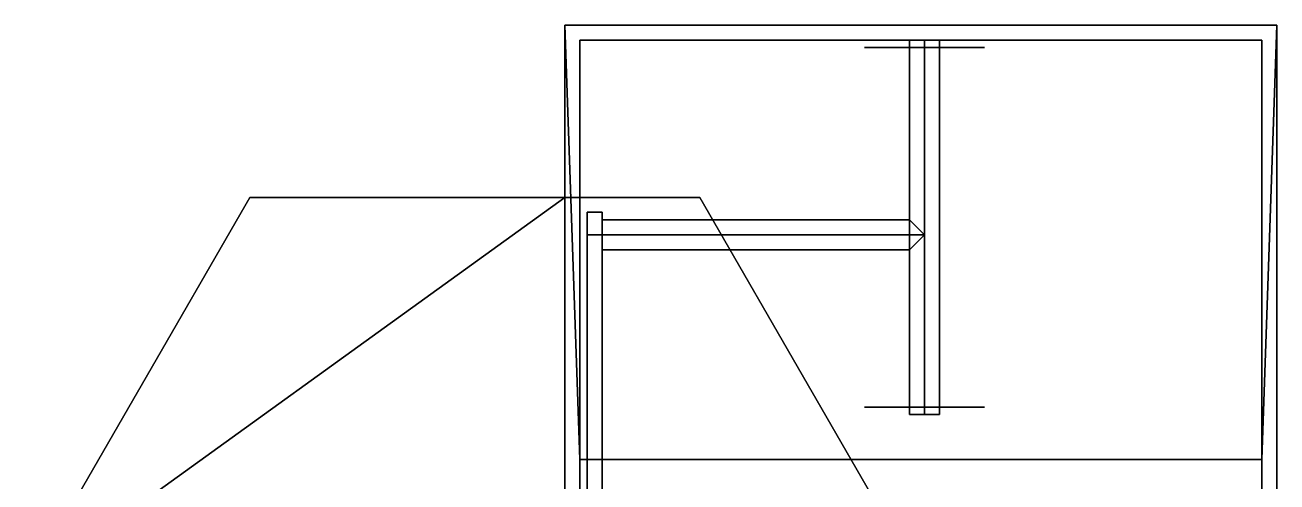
# Model space of a CAD drawing. Extents: x -0.6 to 1.08, y -1.05 to 0.75.
# Drawn here: x -0.6 to 1.07, y 0.14 to 0.75 of the extents above; entities that cross this region are included whole.
import ezdxf

# ---------------------------------------------------------------- set-up
doc = ezdxf.new("R2010")
doc.units = 0
doc.layers.add('TURRET', color=2, linetype='CONTINUOUS')

msp = doc.modelspace()

# ---------------------------------------------------------------- linework, layer by layer
at = {"layer": 'TURRET'}
for points in [[(1.07, 0.75, 0.81), (1.07, 0.75, 0.15), (0.12, 0.75, 0.15), (0.12, 0.75, 0.81)], [(0.12, 0.75, 0.15), (0.12, -0.09, 0.15), (0.12, -0.09, 1.08), (0.12, 0.75, 0.81)], [(0.12, 0.75, 0.81), (0.14, 0.17, 0.9964), (1.05, 0.17, 0.9964), (1.07, 0.75, 0.81)], [(0.12, 0.75, 0.81), (0.12, -0.09, 1.08), (0.14, -0.09, 1.08), (0.14, 0.17, 0.9964)], [(1.05, 0.17, 0.9964), (1.05, -0.09, 1.08), (1.07, -0.09, 1.08), (1.07, 0.75, 0.81)], [(1.07, -0.09, 1.08), (1.07, -0.09, 0.15), (1.07, 0.75, 0.15), (1.07, 0.75, 0.81)], [(0.14, 0.73, 0.18), (0.14, -0.09, 0.18), (1.05, -0.09, 0.18), (1.05, 0.73, 0.18)], [(0.14, 0.73, 0.8), (0.14, 0.73, 0.18), (1.05, 0.73, 0.18), (1.05, 0.73, 0.8)], [(0.14, 0.17, 0.9776), (0.14, 0.73, 0.8), (1.05, 0.73, 0.8), (1.05, 0.17, 0.9776)], [(0.14, 0.73, 0.8), (0.14, 0.17, 0.9776), (0.14, -0.09, 0.18), (0.14, 0.73, 0.18)], [(0.52, 0.72, 1.26), (0.56, 0.72, 1.3293), (0.64, 0.72, 1.3293), (0.68, 0.72, 1.26)], [(0.68, 0.72, 1.26), (0.64, 0.72, 1.3293), (0.56, 0.72, 1.3293), (0.52, 0.72, 1.26)], [(0.64, 0.72, 1.1907), (0.68, 0.72, 1.26), (0.52, 0.72, 1.26), (0.56, 0.72, 1.1907)], [(0.56, 0.72, 1.1907), (0.52, 0.72, 1.26), (0.68, 0.72, 1.26), (0.64, 0.72, 1.1907)], [(0.6, 0.73, 1.18), (0.58, 0.73, 1.16), (0.58, 0.23, 1.16), (0.6, 0.23, 1.18)], [(0.58, 0.73, 1.16), (0.6, 0.73, 1.14), (0.6, 0.23, 1.14), (0.58, 0.23, 1.16)], [(0.62, 0.73, 1.16), (0.6, 0.73, 1.14), (0.58, 0.73, 1.16), (0.6, 0.73, 1.18)], [(0.62, 0.73, 1.16), (0.6, 0.73, 1.18), (0.6, 0.23, 1.18), (0.62, 0.23, 1.16)], [(0.6, 0.73, 1.14), (0.62, 0.73, 1.16), (0.62, 0.23, 1.16), (0.6, 0.23, 1.14)], [(1.05, 0.73, 0.18), (1.05, -0.09, 0.18), (1.05, 0.17, 0.9776), (1.05, 0.73, 0.8)], [(-0.3, -0.5196, 0.15), (0.12, -0.09, 0.15), (0.12, 0.5196, 0.15), (-0.6, 0, 0.15)], [(-0.3, 0.5196), (-0.6, 0), (-0.6, 0, 0.15), (-0.3, 0.5196, 0.15)], [(-0.6, 0, 0.15), (0.12, 0.5196, 0.15), (0.12, 0.5196, 0.15), (-0.3, 0.5196, 0.15)], [(0.3, 0.5196), (-0.3, 0.5196), (-0.3, 0.5196, 0.15), (0.3, 0.5196, 0.15)], [(0.6, 0), (0.3, 0.5196), (0.3, 0.5196, 0.15), (0.6, 0, 0.15)], [(0.15, 0.5, 1.18), (0.15, 0.47, 1.19), (0.17, 0.47, 1.19), (0.17, 0.5, 1.18)], [(0.15, 0.5, 1.14), (0.15, 0.47, 1.13), (0.15, 0.47, 1.19), (0.15, 0.5, 1.18)], [(0.17, 0.5, 1.18), (0.17, 0.5, 1.14), (0.15, 0.5, 1.14), (0.15, 0.5, 1.18)], [(0.17, 0.5, 1.14), (0.17, 0.47, 1.13), (0.15, 0.47, 1.13), (0.15, 0.5, 1.14)], [(0.17, 0.47, 1.19), (0.17, 0.47, 1.13), (0.17, 0.5, 1.14), (0.17, 0.5, 1.18)], [(0.17, 0.47, 1.14), (0.17, 0.49, 1.16), (0.58, 0.49, 1.16), (0.6, 0.47, 1.14)], [(0.17, 0.49, 1.16), (0.17, 0.47, 1.18), (0.6, 0.47, 1.18), (0.58, 0.49, 1.16)], [(0.15, 0.47, 1.13), (0.15, -0.09, 1.13), (0.15, -0.09, 1.19), (0.15, 0.47, 1.19)], [(0.17, 0.47, 1.13), (0.17, -0.09, 1.13), (0.15, -0.09, 1.13), (0.15, 0.47, 1.13)], [(0.15, 0.47, 1.19), (0.15, -0.09, 1.19), (0.17, -0.09, 1.19), (0.17, 0.47, 1.19)], [(0.17, 0.45, 1.16), (0.17, 0.47, 1.14), (0.6, 0.47, 1.14), (0.58, 0.45, 1.16)], [(0.17, 0.47, 1.18), (0.17, 0.45, 1.16), (0.58, 0.45, 1.16), (0.6, 0.47, 1.18)], [(0.17, -0.09, 1.19), (0.17, -0.09, 1.13), (0.17, 0.47, 1.13), (0.17, 0.47, 1.19)], [(0.52, 0.24, 1.26), (0.56, 0.24, 1.3293), (0.64, 0.24, 1.3293), (0.68, 0.24, 1.26)], [(0.68, 0.24, 1.26), (0.64, 0.24, 1.3293), (0.56, 0.24, 1.3293), (0.52, 0.24, 1.26)], [(0.64, 0.24, 1.1907), (0.68, 0.24, 1.26), (0.52, 0.24, 1.26), (0.56, 0.24, 1.1907)], [(0.56, 0.24, 1.1907), (0.52, 0.24, 1.26), (0.68, 0.24, 1.26), (0.64, 0.24, 1.1907)], [(0.6, 0.23, 1.18), (0.58, 0.23, 1.16), (0.6, 0.23, 1.14), (0.62, 0.23, 1.16)], [(0.14, 0.17, 0.9964), (0.14, 0.17, 0.9776), (1.05, 0.17, 0.9776), (1.05, 0.17, 0.9964)], [(0.14, 0.17, 0.9964), (0.14, -0.09, 1.08), (0.14, -0.09, 0.18), (0.14, 0.17, 0.9776)], [(1.05, 0.17, 0.9776), (1.05, -0.09, 0.18), (1.05, -0.09, 1.08), (1.05, 0.17, 0.9964)]]:
    msp.add_3dface(points, dxfattribs=at)

doc.saveas('drawing.dxf')
